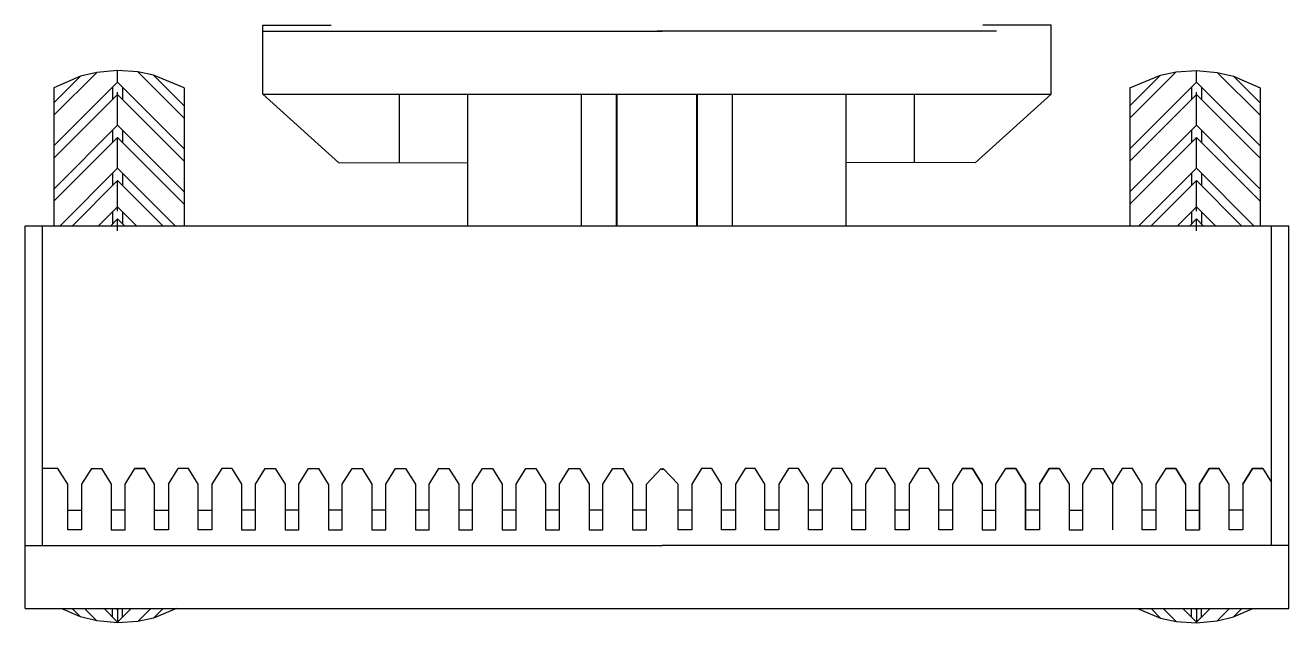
# Model space of a CAD drawing. Extents: x -121210 to 57230, y 84783 to 157800.
# Drawn here: x -28662 to -26933, y 119649 to 120466 of the extents above; entities that cross this region are included whole.
import ezdxf

# ---------------------------------------------------------------- set-up
doc = ezdxf.new("R2010")
doc.units = 0
doc.header["$MEASUREMENT"] = 0
doc.layers.get('0').update_dxf_attribs({"linetype": 'CONTINUOUS'})

# ---------------------------------------------------------------- blocks, each defined once
blk = doc.blocks.new('A$C0C332DDE')
for p, q in [((650, 1635.5), (837, 1635.5)), ((650, 1446.8), (650, 1635.5)), ((2808.3, 1635.5), (2621.3, 1635.5)), ((2808.3, 1446.8), (2808.3, 1635.5)), ((650, 1619.8), (1743.4, 1619.8)), ((2658.6, 1619.8), (1729.2, 1619.8)), ((195.5, 1506.6), (78.3, 1389.4)), ((151.3, 1496), (78.3, 1464.3)), ((151.3, 1496), (78.3, 1423)), ((195.5, 1506.6), (151.3, 1496)), ((252.7, 1511.8), (195.5, 1506.6)), ((308.3, 1508.1), (252.7, 1511.8)), ((252.7, 1479.7), (252.7, 1511.8)), ((350.8, 1499.3), (308.3, 1508.1)), ((308.3, 1508.1), (435, 1381.4)), ((435, 1464.3), (350.8, 1499.3)), ((350.8, 1499.3), (435, 1415.1)), ((3150, 1508.1), (3023.3, 1381.4)), ((3023.3, 1464.3), (3107.5, 1499.3)), ((3107.5, 1499.3), (3023.3, 1415.1)), ((3107.5, 1499.3), (3150, 1508.1)), ((3150, 1508.1), (3205.6, 1511.8)), ((3205.6, 1511.8), (3262.8, 1506.6)), ((3205.6, 1479.7), (3205.6, 1511.8)), ((3262.8, 1506.6), (3307, 1496)), ((3262.8, 1506.6), (3380, 1389.4)), ((3307, 1496), (3380, 1464.3)), ((3307, 1496), (3380, 1423)), ((252.7, 1479.7), (78.3, 1305.3)), ((78.3, 1464.3), (78.3, 1086.9)), ((238.9, 1465.9), (238.9, 1439)), ((238.9, 1465.9), (238.9, 1432.3)), ((252.7, 1479.7), (435, 1297.4)), ((252.7, 1393.5), (252.7, 1452.8)), ((252.7, 1393.5), (252.7, 1452.8)), ((266.4, 1465.9), (266.4, 1439)), ((266.4, 1465.9), (266.4, 1432.3)), ((435, 1464.3), (435, 1086.9)), ((3205.6, 1479.7), (3023.3, 1297.4)), ((3023.3, 1464.3), (3023.3, 1086.9)), ((3191.9, 1465.9), (3191.9, 1439)), ((3191.9, 1465.9), (3191.9, 1432.3)), ((3205.6, 1479.7), (3380, 1305.3)), ((3205.6, 1393.5), (3205.6, 1452.8)), ((3205.6, 1393.5), (3205.6, 1452.8)), ((3219.4, 1465.9), (3219.4, 1439)), ((3219.4, 1465.9), (3219.4, 1432.3)), ((3380, 1464.3), (3380, 1086.9)), ((252.7, 1446.1), (78.3, 1271.6)), ((252.7, 1362), (252.7, 1446.1)), ((252.7, 1362), (252.7, 1446.1)), ((252.7, 1446.1), (435, 1263.7)), ((252.7, 1362), (252.7, 1446.1)), ((252.7, 1362), (252.7, 1446.1)), ((252.7, 1362), (252.7, 1446.1)), ((252.7, 1362), (252.7, 1446.1)), ((252.7, 1362), (252.7, 1446.1)), ((252.7, 1362), (252.7, 1446.1)), ((650, 1446.8), (2808.3, 1446.8)), ((650, 1446.8), (858.3, 1258.7)), ((1024.6, 1259.2), (1024.6, 1446.8)), ((1211.4, 1086.9), (1211.4, 1446.8)), ((1522.8, 1086.9), (1522.8, 1446.8)), ((1618.3, 1086.9), (1618.3, 1446.8)), ((1619.9, 1086.9), (1619.9, 1446.8)), ((1838.4, 1086.9), (1838.4, 1446.8)), ((1840, 1086.9), (1840, 1446.8)), ((1935.5, 1086.9), (1935.5, 1446.8)), ((2246.9, 1086.9), (2246.9, 1446.8)), ((2433.7, 1259.2), (2433.7, 1446.8)), ((2433.7, 1259.2), (2433.7, 1446.8)), ((2808.3, 1446.8), (2600, 1258.7)), ((2808.3, 1446.8), (2600, 1258.7)), ((3205.6, 1446.1), (3023.3, 1263.7)), ((3205.6, 1362), (3205.6, 1446.1)), ((3205.6, 1362), (3205.6, 1446.1)), ((3205.6, 1362), (3205.6, 1446.1)), ((3205.6, 1362), (3205.6, 1446.1)), ((3205.6, 1362), (3205.6, 1446.1)), ((3205.6, 1362), (3205.6, 1446.1)), ((3205.6, 1446.1), (3380, 1271.6)), ((3205.6, 1362), (3205.6, 1446.1)), ((3205.6, 1362), (3205.6, 1446.1)), ((252.7, 1362), (79.9, 1189.2)), ((252.7, 1362), (435, 1179.6)), ((3205.6, 1362), (3023.3, 1179.6)), ((3205.6, 1362), (3378.4, 1189.2)), ((252.7, 1328.3), (78.3, 1153.9)), ((238.9, 1348.2), (238.9, 1314.6)), ((252.7, 1328.3), (435, 1146)), ((252.7, 1244.3), (252.7, 1328.3)), ((252.7, 1244.3), (252.7, 1328.3)), ((252.7, 1244.3), (252.7, 1328.3)), ((252.7, 1244.3), (252.7, 1328.3)), ((252.7, 1244.3), (252.7, 1328.3)), ((252.7, 1244.3), (252.7, 1328.3)), ((252.7, 1244.3), (252.7, 1328.3)), ((252.7, 1244.3), (252.7, 1328.3)), ((266.4, 1348.2), (266.4, 1314.6)), ((3205.6, 1328.3), (3023.3, 1146)), ((3191.9, 1348.2), (3191.9, 1314.6)), ((3205.6, 1328.3), (3380, 1153.9)), ((3205.6, 1244.3), (3205.6, 1328.3)), ((3205.6, 1244.3), (3205.6, 1328.3)), ((3205.6, 1244.3), (3205.6, 1328.3)), ((3205.6, 1244.3), (3205.6, 1328.3)), ((3205.6, 1244.3), (3205.6, 1328.3)), ((3205.6, 1244.3), (3205.6, 1328.3)), ((3205.6, 1244.3), (3205.6, 1328.3)), ((3205.6, 1244.3), (3205.6, 1328.3)), ((3219.4, 1348.2), (3219.4, 1314.6)), ((858.3, 1258.9), (1211.4, 1259.5)), ((2600, 1258.9), (2246.9, 1259.5)), ((252.7, 1244.3), (95.4, 1086.9)), ((252.7, 1210.6), (129, 1086.9)), ((238.9, 1230.5), (238.9, 1196.9)), ((252.7, 1244.3), (410, 1086.9)), ((252.7, 1210.6), (376.4, 1086.9)), ((252.7, 1178.1), (252.7, 1210.6)), ((252.7, 1178.1), (252.7, 1210.6)), ((252.7, 1126.5), (252.7, 1210.6)), ((252.7, 1126.5), (252.7, 1210.6)), ((252.7, 1126.5), (252.7, 1210.6)), ((252.7, 1126.5), (252.7, 1210.6)), ((252.7, 1126.5), (252.7, 1210.6)), ((252.7, 1126.5), (252.7, 1210.6)), ((266.4, 1230.5), (266.4, 1196.9)), ((3205.6, 1244.3), (3048.3, 1086.9)), ((3205.6, 1210.6), (3081.9, 1086.9)), ((3191.9, 1230.5), (3191.9, 1196.9)), ((3205.6, 1244.3), (3362.9, 1086.9)), ((3205.6, 1210.6), (3329.3, 1086.9)), ((3205.6, 1178.1), (3205.6, 1210.6)), ((3205.6, 1178.1), (3205.6, 1210.6)), ((3205.6, 1126.5), (3205.6, 1210.6)), ((3205.6, 1126.5), (3205.6, 1210.6)), ((3205.6, 1126.5), (3205.6, 1210.6)), ((3205.6, 1126.5), (3205.6, 1210.6)), ((3205.6, 1126.5), (3205.6, 1210.6)), ((3205.6, 1126.5), (3205.6, 1210.6)), ((3219.4, 1230.5), (3219.4, 1196.9)), ((252.7, 1139), (200.6, 1086.9)), ((238.9, 1125.3), (238.9, 1091.7)), ((252.7, 1139), (304.8, 1086.9)), ((266.4, 1125.3), (266.4, 1091.7)), ((3205.6, 1139), (3153.5, 1086.9)), ((3191.9, 1125.3), (3191.9, 1091.7)), ((3205.6, 1139), (3257.7, 1086.9)), ((3219.4, 1125.3), (3219.4, 1091.7)), ((0, 38.8), (0, 1086.9)), ((0, 1086.9), (3458.3, 1086.9)), ((47.1, 211.9), (47.1, 1086.9)), ((252.7, 1105.4), (234.2, 1086.9)), ((252.7, 1072.9), (252.7, 1105.4)), ((252.7, 1072.9), (252.7, 1105.4)), ((252.7, 1105.4), (271.2, 1086.9)), ((3205.6, 1105.4), (3187.2, 1086.9)), ((3205.6, 1105.4), (3224.1, 1086.9)), ((3205.6, 1072.9), (3205.6, 1105.4)), ((3205.6, 1072.9), (3205.6, 1105.4)), ((3411.2, 211.9), (3411.2, 1086.9)), ((3458.3, 38.8), (3458.3, 1086.9)), ((89.5, 422), (47.1, 422)), ((116.3, 379.6), (89.5, 422)), ((180.9, 422), (154.1, 379.6)), ((180.9, 422), (208.4, 422)), ((208.4, 422), (235.2, 379.6)), ((273, 379.6), (299.8, 422)), ((327.4, 422), (299.8, 422)), ((299.8, 422), (327.4, 422)), ((354.1, 379.6), (327.4, 422)), ((354.1, 379.6), (327.4, 422)), ((391.9, 379.6), (418.7, 422)), ((446.3, 422), (418.7, 422)), ((473.1, 379.6), (446.3, 422)), ((537.6, 422), (510.9, 379.6)), ((565.2, 422), (537.6, 422)), ((565.2, 422), (592, 379.6)), ((629.8, 379.6), (656.6, 422)), ((656.6, 422), (684.1, 422)), ((684.1, 422), (710.9, 379.6)), ((748.7, 379.6), (775.5, 422)), ((775.5, 422), (803, 422)), ((829.8, 379.6), (803, 422)), ((867.6, 379.6), (894.4, 422)), ((894.4, 422), (921.9, 422)), ((921.9, 422), (948.7, 379.6)), ((986.5, 379.6), (1013.3, 422)), ((1013.3, 422), (1040.8, 422)), ((1040.8, 422), (1067.6, 379.6)), ((1105.4, 379.6), (1132.2, 422)), ((1132.2, 422), (1159.7, 422)), ((1159.7, 422), (1186.5, 379.6)), ((1224.3, 379.6), (1251.1, 422)), ((1251.1, 422), (1278.6, 422)), ((1278.6, 422), (1305.4, 379.6)), ((1343.2, 379.6), (1370, 422)), ((1370, 422), (1397.5, 422)), ((1397.5, 422), (1424.3, 379.6)), ((1462.1, 379.6), (1488.9, 422)), ((1488.9, 422), (1516.5, 422)), ((1516.5, 422), (1543.3, 379.6)), ((1581, 379.6), (1607.8, 422)), ((1607.8, 422), (1635.4, 422)), ((1635.4, 422), (1662.2, 379.6)), ((1700, 379.7), (1740.5, 422)), ((1740.5, 422), (1743.4, 419)), ((1746.2, 422), (1743.4, 419)), ((1786.8, 379.7), (1746.2, 422)), ((1851.3, 422), (1824.5, 379.6)), ((1878.9, 422), (1851.3, 422)), ((1905.7, 379.6), (1878.9, 422)), ((1970.3, 422), (1943.5, 379.6)), ((1997.8, 422), (1970.3, 422)), ((2024.6, 379.6), (1997.8, 422)), ((2089.2, 422), (2062.4, 379.6)), ((2116.7, 422), (2089.2, 422)), ((2143.5, 379.6), (2116.7, 422)), ((2208.1, 422), (2181.3, 379.6)), ((2235.6, 422), (2208.1, 422)), ((2262.4, 379.6), (2235.6, 422)), ((2327, 422), (2300.2, 379.6)), ((2354.5, 422), (2327, 422)), ((2381.3, 379.6), (2354.5, 422)), ((2445.9, 422), (2419.1, 379.6)), ((2473.4, 422), (2445.9, 422)), ((2500.2, 379.6), (2473.4, 422)), ((2564.8, 422), (2538, 379.6)), ((2592.3, 422), (2564.8, 422)), ((2564.8, 422), (2592.3, 422)), ((2619.1, 379.6), (2592.3, 422)), ((2592.3, 422), (2619.1, 379.6)), ((2656.9, 379.6), (2683.7, 422)), ((2683.7, 422), (2711.2, 422)), ((2711.2, 422), (2683.7, 422)), ((2683.7, 422), (2711.2, 422)), ((2711.2, 422), (2683.7, 422)), ((2711.2, 422), (2738, 379.6)), ((2738, 379.6), (2711.2, 422)), ((2738, 379.6), (2711.2, 422)), ((2738, 379.6), (2711.2, 422)), ((2802.6, 422), (2775.8, 379.6)), ((2775.8, 379.6), (2802.6, 422)), ((2830.1, 422), (2802.6, 422)), ((2802.6, 422), (2830.1, 422)), ((2830.1, 422), (2856.9, 379.6)), ((2894.7, 379.6), (2921.5, 422)), ((2921.5, 422), (2949.1, 422)), ((2949.1, 422), (2975.9, 379.6)), ((3002.7, 422), (2975.9, 379.6)), ((3030.2, 422), (3002.7, 422)), ((3057, 379.6), (3030.2, 422)), ((3121.6, 422), (3094.8, 379.6)), ((3149.1, 422), (3121.6, 422)), ((3121.6, 422), (3149.1, 422)), ((3175.9, 379.6), (3149.1, 422)), ((3149.1, 422), (3175.9, 379.6)), ((3213.7, 379.6), (3240.5, 422)), ((3213.7, 379.6), (3240.5, 422)), ((3213.7, 379.6), (3240.5, 422)), ((3240.5, 422), (3213.7, 379.6)), ((3240.5, 422), (3268, 422)), ((3268, 422), (3240.5, 422)), ((3240.5, 422), (3268, 422)), ((3268, 422), (3240.5, 422)), ((3294.8, 379.6), (3268, 422)), ((3359.4, 422), (3332.6, 379.6)), ((3332.6, 379.6), (3359.4, 422)), ((3386.9, 422), (3359.4, 422)), ((3359.4, 422), (3386.9, 422)), ((3386.9, 422), (3411.2, 383.6)), ((116.3, 254.3), (116.3, 379.6)), ((154.1, 379.6), (154.1, 254.3)), ((235.2, 379.6), (235.2, 254.3)), ((273, 254.3), (273, 379.6)), ((354.1, 254.3), (354.1, 379.6)), ((391.9, 379.6), (391.9, 254.3)), ((473.1, 254.3), (473.1, 379.6)), ((510.9, 379.6), (510.9, 254.3)), ((592, 379.6), (592, 254.3)), ((629.8, 254.3), (629.8, 379.6)), ((710.9, 379.6), (710.9, 254.3)), ((748.7, 254.3), (748.7, 379.6)), ((829.8, 379.6), (829.8, 254.3)), ((867.6, 254.3), (867.6, 379.6)), ((948.7, 379.6), (948.7, 254.3)), ((986.5, 254.3), (986.5, 379.6)), ((1067.6, 379.6), (1067.6, 254.3)), ((1105.4, 254.3), (1105.4, 379.6)), ((1186.5, 379.6), (1186.5, 254.3)), ((1224.3, 254.3), (1224.3, 379.6)), ((1305.4, 379.6), (1305.4, 254.3)), ((1343.2, 254.3), (1343.2, 379.6)), ((1424.3, 379.6), (1424.3, 254.3)), ((1462.1, 254.3), (1462.1, 379.6)), ((1543.3, 379.6), (1543.3, 254.3)), ((1581, 254.3), (1581, 379.6)), ((1662.2, 379.6), (1662.2, 254.3)), ((1700, 254.3), (1700, 379.7)), ((1786.8, 254.3), (1786.8, 379.7)), ((1824.5, 379.6), (1824.5, 254.3)), ((1905.7, 254.3), (1905.7, 379.6)), ((1943.5, 379.6), (1943.5, 254.3)), ((2024.6, 254.3), (2024.6, 379.6)), ((2062.4, 379.6), (2062.4, 254.3)), ((2143.5, 254.3), (2143.5, 379.6)), ((2181.3, 379.6), (2181.3, 254.3)), ((2262.4, 254.3), (2262.4, 379.6)), ((2300.2, 379.6), (2300.2, 254.3)), ((2381.3, 254.3), (2381.3, 379.6)), ((2419.1, 379.6), (2419.1, 254.3)), ((2500.2, 254.3), (2500.2, 379.6)), ((2538, 379.6), (2538, 254.3)), ((2619.1, 379.6), (2619.1, 254.3)), ((2619.1, 379.6), (2619.1, 254.3)), ((2656.9, 254.3), (2656.9, 379.6)), ((2738, 379.6), (2738, 254.3)), ((2738, 254.3), (2738, 379.6)), ((2738, 254.3), (2738, 379.6)), ((2738, 254.3), (2738, 379.6)), ((2775.8, 379.6), (2775.8, 254.3)), ((2775.8, 379.6), (2775.8, 254.3)), ((2856.9, 379.6), (2856.9, 254.3)), ((2894.7, 254.3), (2894.7, 379.6)), ((2975.9, 379.6), (2975.9, 254.3)), ((2975.9, 379.6), (2975.9, 254.3)), ((3057, 254.3), (3057, 379.6)), ((3094.8, 379.6), (3094.8, 254.3)), ((3175.9, 379.6), (3175.9, 254.3)), ((3175.9, 379.6), (3175.9, 254.3)), ((3213.7, 254.3), (3213.7, 379.6)), ((3213.7, 254.3), (3213.7, 379.6)), ((3213.7, 254.3), (3213.7, 379.6)), ((3213.7, 379.6), (3213.7, 254.3)), ((3294.8, 254.3), (3294.8, 379.6)), ((3332.6, 379.6), (3332.6, 254.3)), ((3332.6, 379.6), (3332.6, 254.3)), ((116.3, 308), (154.1, 308)), ((273, 308), (235.2, 308)), ((354.1, 308), (391.9, 308)), ((473.1, 308), (510.9, 308)), ((629.8, 308), (592, 308)), ((748.7, 308), (710.9, 308)), ((867.6, 308), (829.8, 308)), ((986.5, 308), (948.7, 308)), ((1105.4, 308), (1067.6, 308)), ((1224.3, 308), (1186.5, 308)), ((1343.2, 308), (1305.4, 308)), ((1462.1, 308), (1424.3, 308)), ((1581, 308), (1543.3, 308)), ((1700, 308), (1662.2, 308)), ((1824.5, 308), (1786.8, 308)), ((1943.5, 308), (1905.7, 308)), ((2062.4, 308), (2024.6, 308)), ((2181.3, 308), (2143.5, 308)), ((2300.2, 308), (2262.4, 308)), ((2419.1, 308), (2381.3, 308)), ((2538, 308), (2500.2, 308)), ((2619.1, 308), (2656.9, 308)), ((2775.8, 308), (2738, 308)), ((2856.9, 308), (2894.7, 308)), ((3094.8, 308), (3057, 308)), ((3175.9, 308), (3213.7, 308)), ((3332.6, 308), (3294.8, 308)), ((154.1, 254.3), (116.3, 254.3)), ((235.2, 254.3), (273, 254.3)), ((391.9, 254.3), (354.1, 254.3)), ((510.9, 254.3), (473.1, 254.3)), ((592, 254.3), (629.8, 254.3)), ((710.9, 254.3), (748.7, 254.3)), ((829.8, 254.3), (867.6, 254.3)), ((948.7, 254.3), (986.5, 254.3)), ((1067.6, 254.3), (1105.4, 254.3)), ((1186.5, 254.3), (1224.3, 254.3)), ((1305.4, 254.3), (1343.2, 254.3)), ((1424.3, 254.3), (1462.1, 254.3)), ((1543.3, 254.3), (1581, 254.3)), ((1662.2, 254.3), (1700, 254.3)), ((1824.5, 254.3), (1786.8, 254.3)), ((1943.5, 254.3), (1905.7, 254.3)), ((2062.4, 254.3), (2024.6, 254.3)), ((2181.3, 254.3), (2143.5, 254.3)), ((2300.2, 254.3), (2262.4, 254.3)), ((2419.1, 254.3), (2381.3, 254.3)), ((2538, 254.3), (2500.2, 254.3)), ((2619.1, 254.3), (2656.9, 254.3)), ((2775.8, 254.3), (2738, 254.3)), ((2856.9, 254.3), (2894.7, 254.3)), ((3094.8, 254.3), (3057, 254.3)), ((3175.9, 254.3), (3213.7, 254.3)), ((3332.6, 254.3), (3294.8, 254.3)), ((0, 211.9), (1743.4, 211.9)), ((3458.3, 211.9), (1743.4, 211.9)), ((0, 38.8), (3458.3, 38.8)), ((151.3, 15.8), (98.4, 38.8)), ((151.3, 15.8), (128.3, 38.8)), ((195.5, 5.2), (161.9, 38.8)), ((252.7, 1.6), (215.5, 38.8)), ((238.9, 15.4), (238.9, 38.8)), ((238.9, 15.4), (238.9, 38.8)), ((252.7, 35.3), (249.1, 38.8)), ((252.7, 38.8), (252.7, 28.5)), ((252.7, 38.8), (252.7, 28.5)), ((252.7, 35.3), (256.2, 38.8)), ((252.7, 1.6), (289.9, 38.8)), ((252.7, 38.8), (252.7, 35.3)), ((252.7, 38.8), (252.7, 35.3)), ((266.4, 15.4), (266.4, 38.8)), ((266.4, 15.4), (266.4, 38.8)), ((308.3, 3.7), (343.4, 38.8)), ((414, 38.8), (350.8, 12.6)), ((350.8, 12.6), (377.1, 38.8)), ((3044.3, 38.8), (3107.5, 12.6)), ((3107.5, 12.6), (3081.3, 38.8)), ((3150, 3.7), (3114.9, 38.8)), ((3205.6, 1.6), (3168.4, 38.8)), ((3191.9, 15.4), (3191.9, 38.8)), ((3191.9, 15.4), (3191.9, 38.8)), ((3205.6, 35.3), (3202.1, 38.8)), ((3205.6, 38.8), (3205.6, 28.5)), ((3205.6, 38.8), (3205.6, 28.5)), ((3205.6, 38.8), (3205.6, 35.3)), ((3205.6, 38.8), (3205.6, 35.3)), ((3205.6, 1.6), (3242.8, 38.8)), ((3205.6, 35.3), (3209.2, 38.8)), ((3219.4, 15.4), (3219.4, 38.8)), ((3219.4, 15.4), (3219.4, 38.8)), ((3262.8, 5.2), (3296.4, 38.8)), ((3307, 15.8), (3359.9, 38.8)), ((3307, 15.8), (3330, 38.8)), ((195.5, 5.2), (151.3, 15.8)), ((252.7, 0), (195.5, 5.2)), ((252.7, 32.2), (252.7, 0)), ((308.3, 3.7), (252.7, 0)), ((350.8, 12.6), (308.3, 3.7)), ((3107.5, 12.6), (3150, 3.7)), ((3150, 3.7), (3205.6, 0)), ((3205.6, 32.2), (3205.6, 0)), ((3205.6, 0), (3262.8, 5.2)), ((3262.8, 5.2), (3307, 15.8))]:
    blk.add_line(p, q)

msp = doc.modelspace()

# ---------------------------------------------------------------- block references
at = {"xscale": 0.5, "yscale": 0.5, "zscale": 0.5}
msp.add_blockref('A$C0C332DDE', (-28662.2, 119648.7), dxfattribs=at)

doc.saveas('drawing.dxf')
